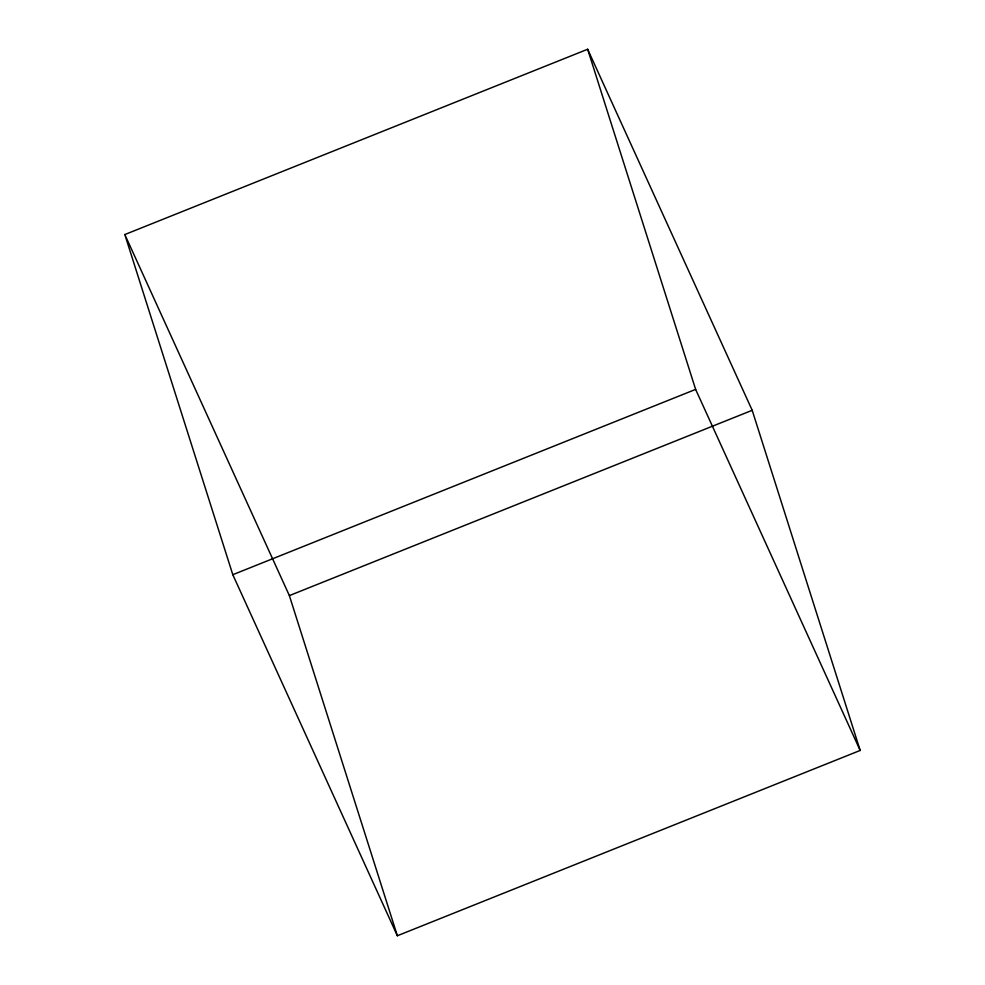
<?xml version="1.0" encoding="UTF-8"?>
<svg xmlns="http://www.w3.org/2000/svg" width="985" height="985" viewBox="0 0 985 985"><rect width="100%" height="100%" fill="white"/><g stroke="black" fill="none" stroke-linecap="round" stroke-linejoin="round"><path stroke-width="1.48" d="M124.824 234.553L587.651 49.25L752.195 410.302L860.176 750.447L397.349 935.75L232.805 574.698L124.824 234.553L289.368 595.605L397.349 935.75M232.805 574.698L695.632 389.395L587.651 49.25M289.368 595.605L752.195 410.302M695.632 389.395L860.176 750.447"/></g></svg>
